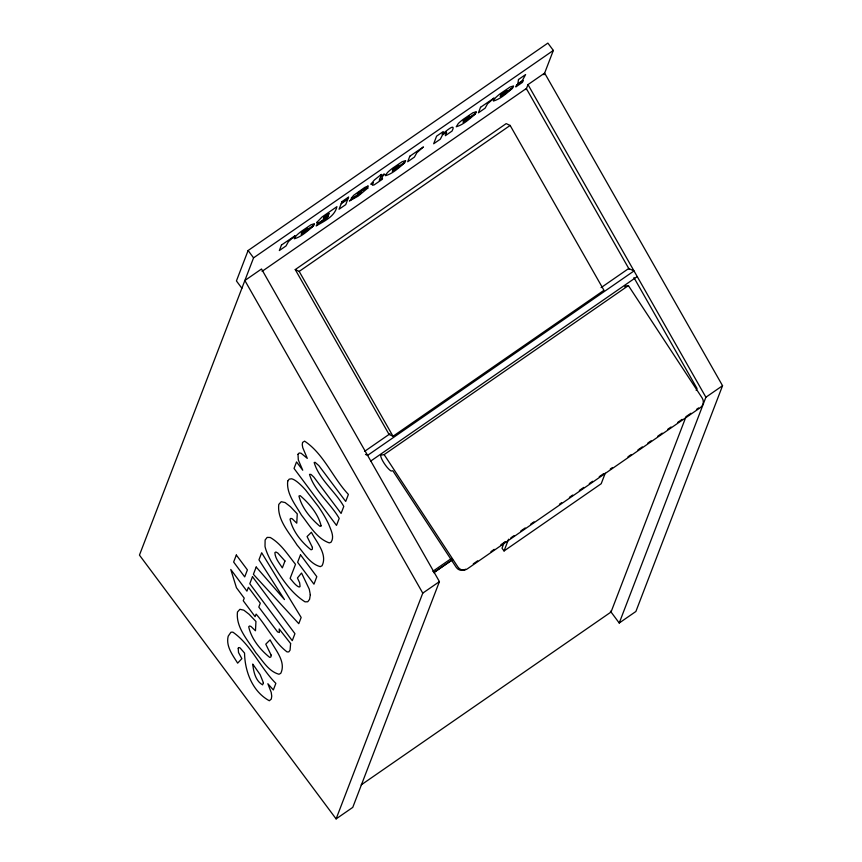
<?xml version="1.0" encoding="UTF-8"?>
<svg xmlns="http://www.w3.org/2000/svg" width="862" height="862" viewBox="0 0 862 862"><rect width="100%" height="100%" fill="white"/><g stroke="black" fill="none" stroke-linecap="round" stroke-linejoin="round"><path stroke-width="1.29" d="M543.997 74.768L553.339 50.427L547.876 43.1L248.105 250.519L236.425 280.937L241.888 288.264M553.339 50.427L253.568 257.846L139.45 555.117L336.105 818.9L352.763 807.382L439.426 581.613L261.52 268.987L244.862 280.506L422.768 593.131L336.105 818.9M526.057 89.637L527.986 84.616L544.633 73.098L722.55 385.713L635.887 611.481L619.228 623.01L610.404 611.158M504.259 542.327L502.007 548.21L504.054 550.958L601.202 483.733L605.264 473.163M504.054 550.958L508.569 539.203M686.098 416.454L611.039 612.02L361.156 784.916M619.228 623.01L705.892 397.242L722.55 385.713M696.205 390.443L697.046 388.503L633.936 277.607M465.76 120.745L475.468 113.806C469.715 118.773 463.573 124.656 456.235 126.768L458.336 123.471A10.463 1.562 -36.7 0 1 462.98 119.495L472.904 112.75L476.341 111.704L476.147 112.739L462.948 122.21A3.933 0.593 -36.7 0 0 465.76 120.745M262.07 271.347L526.316 88.506L629.282 269.44M295.246 269.58L506.188 123.611L510.142 125.443L603.96 290.3L393.007 436.258L389.053 434.426L295.246 269.58L299.189 271.411L393.007 436.258M299.189 271.411L510.142 125.443M364.529 451.408L389.958 433.801M601.105 287.628L628.732 268.502L634.012 270.937L367.589 455.373L365.477 454.403M370.8 461.019L637.223 276.583M384.15 454.608L628.409 285.602L702.164 398.007A6.928 6.713 80.7 0 1 700.397 407.607L467.236 568.942A6.928 6.713 80.7 0 1 457.905 567.013L384.15 454.608L380.724 455.168A10.021 2.284 55.3 0 0 384.204 463.368A10.021 2.284 55.3 0 0 391.122 471.018L392.835 470.738L456.192 567.293A6.928 6.713 80.7 0 0 465.523 569.222M432.789 571.344L451.58 558.339M452.485 559.686L433.683 572.691L452.539 559.718M422.768 593.131L439.426 581.613M473.26 563.867L477.677 560.806M490.941 551.626L494.249 549.342M500.887 544.752L505.304 541.692M510.832 537.866L514.14 535.571M520.777 530.992L525.195 527.932M530.723 524.107L534.031 521.812M559.449 504.227L561.658 502.697M569.394 497.342L572.713 495.057M579.339 490.467L583.757 487.407M589.285 483.582L592.603 481.287M599.23 476.708L603.648 473.647M610.274 469.057L612.494 467.527M627.956 456.828L631.275 454.533M637.902 449.942L642.319 446.882M647.847 443.057L651.166 440.773M657.792 436.183L662.21 433.123M667.738 429.298L671.056 427.002M677.683 422.423L682.101 419.363M686.529 416.303L690.947 413.243M696.474 409.418L698.683 407.888M628.409 285.602L624.982 286.162A10.021 2.284 55.3 0 0 624.972 286.949M248.105 250.519L253.568 257.846M527.986 84.616L705.892 397.242M294.362 238.138L294.362 238.763C301.711 236.651 307.842 230.768 313.596 225.801L303.898 232.751A3.933 0.593 -36.7 0 1 301.075 234.205L314.285 224.734L314.468 223.711L311.042 224.745L301.107 231.501A10.463 1.562 -36.7 0 0 296.474 235.466L294.362 238.138M385.519 175.072L385.519 175.697C392.867 173.585 398.998 167.691 404.752 162.735L395.055 169.674A3.933 0.593 -36.7 0 1 392.232 171.129L405.442 161.668L405.625 160.634L402.188 161.679L392.264 168.424A10.463 1.562 -36.7 0 0 387.62 172.4L385.519 175.072M493.441 100.401L493.441 101.026C500.779 98.914 506.921 93.031 512.674 88.064L502.966 95.003A3.933 0.593 -36.7 0 1 500.143 96.469L513.353 86.997L513.547 85.963L510.11 87.008L500.186 93.753A10.463 1.562 -36.7 0 0 495.542 97.729L493.441 100.401M316.817 222.418L316.807 223.172L317.647 223.183L319.845 222.191L328.487 215.802C326.526 221.103 318.143 221.405 316.182 225.909C324.069 221.2 334.715 216.631 336.913 206.665L321.989 217.03L316.817 222.418M271.099 655.034L271.024 656.844L269.763 657.437C260.281 649.84 251.295 638.796 248.709 626.76L249.527 625.984L250.928 626.415L255.464 630.79L255.949 621.47L249.161 614.315L243.817 610.167L239.916 609.305L237.47 611.998C235.649 627.396 248.062 640.466 255.777 652.685C262.554 660.4 268.438 671.433 278.976 674.246L280.753 673.341C286.464 661.747 275.086 649.754 270.086 639.873L265.776 644.173L271.099 655.034M312.41 547.424L312.335 549.245L311.074 549.837C301.592 542.23 292.595 531.186 290.02 519.161L290.839 518.385L292.24 518.816L296.765 523.18L297.261 513.86L290.462 506.705L285.117 502.568L281.227 501.706L278.782 504.399C276.95 519.797 289.373 532.867 297.088 545.086C303.855 552.801 309.749 563.834 320.276 566.646L322.065 565.731C327.765 554.137 316.397 542.155 311.397 532.274L307.077 536.573L312.41 547.424M446.538 132.317L445.352 135.69L452.044 131.067C456.838 121.553 444.598 132.274 442.174 134.353L443.251 131.552L436.592 136.164L433.672 143.771L440.331 139.17L442.497 134.957L446.538 132.317M382.459 178.1L382.394 179.221L374.13 184.91L372.406 185.255L373.321 182.615L370.865 184.317L374.302 180.061L381.381 174.361L380.584 176.462L384.247 173.919L383.655 175.46L379.991 178.003L379.269 180.277L382.459 178.1M263.384 682.715L262.598 684.859C255.389 680.786 253.547 671.66 252.749 664.063L260.119 674.601L263.384 682.715M290.613 643.526L290.074 650.142L288.813 651.887L287.035 651.909C274.051 641.964 266.746 626.254 256.111 614.1L255.12 616.686L243.246 600.749L244.237 598.174L236.436 587.712L230.779 569.48L246.931 591.149L248.407 587.302L260.292 603.228L258.805 607.085L277.564 631.911L279.396 632.525L279.18 628.969L290.613 643.526M298.004 454.306L298.317 459.974L302.745 470.221L296.539 461.913L294.039 468.443L336.503 525.411L339.197 518.396C330.566 503.279 314.544 491.329 309.501 474.391L310.977 474.412L313.854 477.106L341.093 513.44L343.787 506.425C335.243 491.318 319.102 479.444 314.177 462.528L315.093 462.301L318.962 465.739L345.705 501.436L348.399 494.422C332.807 477.936 323.843 453.929 304.598 441.15L302.573 442.411L302.25 444.749L302.788 447.777L307.292 458.368L301.129 453.272L299.211 452.959L298.004 454.306M238.224 648.235L238.515 652.534L241.856 658.654L237.653 663.147C232.686 655.142 225.672 646.188 228.204 636.167L230.962 632.212L232.891 632.158C251.295 644.981 260.108 667.641 275.862 683.372L273.34 689.945L267.856 683.728L271.207 692.369L271.745 696.14L271.304 699.039L269.321 700.741C252.491 691.604 244.84 671.466 244.549 653.073L240.142 647.965L238.968 647.502L238.224 648.235M310.309 594.694L309.587 599.316L307.745 601.762L305.019 601.838C290.009 592.313 280.355 576.333 271.228 561.474A34.663 7.887 55.3 0 1 265.011 546.357L265.119 539.989L267.155 537.403L270.259 537.489C281.087 543.728 287.854 554.826 295.515 564.341L290.128 578.37L293.662 582.637A13.049 2.974 55.3 0 0 300.084 586.343L299.642 582.777L297.433 577.96L301.56 573.047L309.264 589.177L310.309 594.694M287.714 481.125C286.249 493.743 295.472 504.755 301.441 515.088C309.447 525.109 316.559 538.47 329.273 542.888L330.976 542.306C334.801 536.897 330.825 529.904 328.821 524.527A34.836 7.93 55.3 0 0 318.444 506.64L305.59 489.982A34.351 7.823 55.3 0 0 291.41 478.787L289.169 479.175L287.714 481.125M281.465 245.034L279.342 250.551L286.033 245.929L288.468 241.554L295.073 235.746L281.465 245.034M341.19 203.712L339.068 209.229L345.727 204.628L347.839 199.111L341.19 203.712M341.988 201.622L341.438 203.055L348.097 198.454L348.647 197.01L341.988 201.622M236.328 555.031L233.634 562.035L244.711 576.893L247.405 569.89L236.328 555.031M409.816 156.227L407.704 161.744L414.396 157.11L416.831 152.746L423.425 146.928L409.816 156.227M252.48 576.7L249.786 583.703L292.261 640.671L294.944 633.667L252.48 576.7M256.197 567.024L253.396 574.318L298.78 623.679L301.161 617.461L261.671 552.747L258.966 559.815L284.471 599.575L256.197 567.024M284.977 561L282.337 567.896C279.396 563.145 275.107 558.457 274.87 552.617L275.883 551.992L277.801 553.027L284.977 561M300.504 554.805L297.627 562.283L313.951 584.167L316.817 576.689L300.504 554.805M480.533 107.297L478.421 112.814L485.101 108.181L487.536 103.817L494.142 98.009L480.533 107.297M516.532 85.069L515.821 86.933L522.458 82.343L523.169 80.478L516.532 85.069M518.493 79.498L517.836 83.786L522.232 80.737L525.604 74.574L518.493 79.498M323.81 217.267L323.401 218.366L327.032 216.276L329.23 213.539L323.81 217.267M367.945 187.938L358.118 196.137L349.39 200.975L361.76 192.398L353.679 197.301A6.357 0.948 -36.7 0 1 351.093 198.379L353.711 195.275L364.669 187.485L368.268 185.966L357.051 193.778L366.512 188.035L367.945 187.938M301.786 232.331L301.344 232.945L307.745 228.128L301.786 232.331M392.943 169.254L392.501 169.879L398.901 165.062L392.943 169.254M463.648 120.324L463.206 120.949L469.618 116.133L463.648 120.324M500.854 94.583L500.413 95.208L506.813 90.391L500.854 94.583M321.127 525.863L319.921 526.316C310.74 518.536 301.786 507.901 298.952 496.038L300.138 495.618C309.275 503.44 318.25 514.032 321.127 525.863"/></g></svg>
